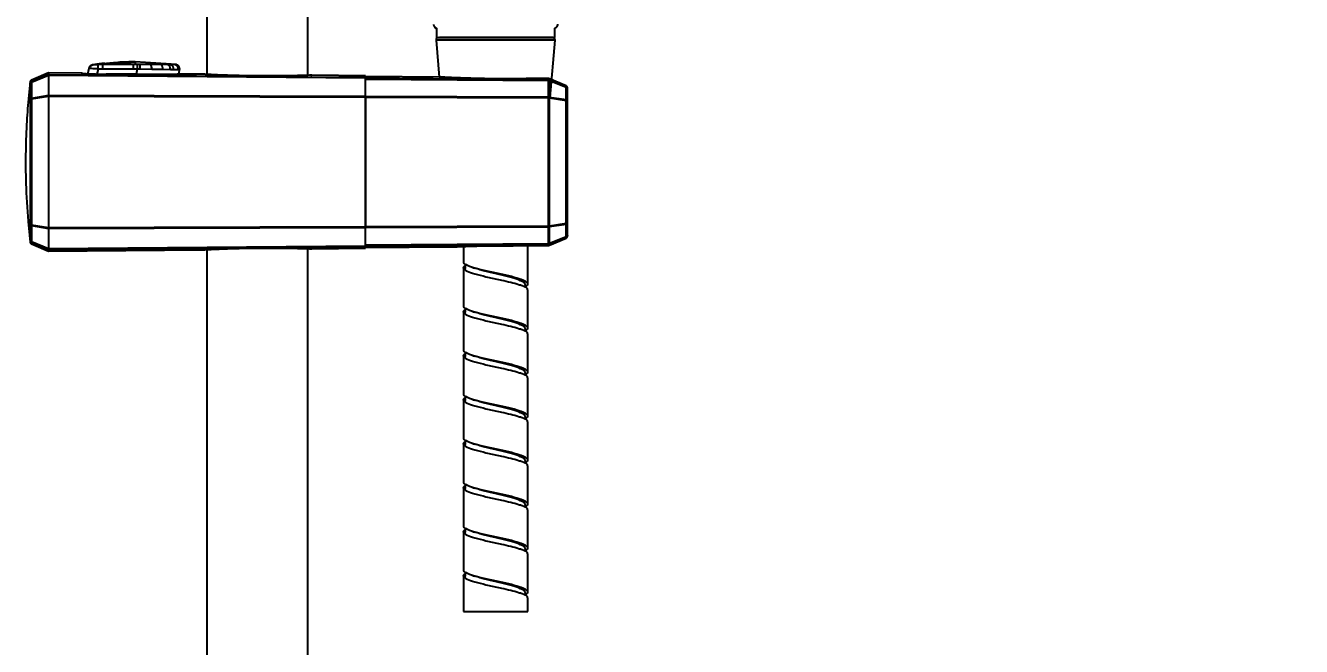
# Model space of a CAD drawing. Header units: millimetres. Extents: x 13235 to 13829, y -4257 to -3417.
# Drawn here: x 13431.9 to 13501.3, y -3835.4 to -3801.6 of the extents above; entities that cross this region are included whole.
import ezdxf

# ---------------------------------------------------------------- set-up
doc = ezdxf.new("R2010")
doc.units = ezdxf.units.MM
doc.header["$LTSCALE"] = 0.1
doc.layers.get('0').update_dxf_attribs({"lineweight": 15})
doc.layers.add('DIM', color=3, linetype='Continuous', lineweight=9)
doc.styles.add('ARIAL', font='arial.ttf')
doc.dimstyles.new('사본 ISO-25', dxfattribs={"dimtxt": 4, "dimasz": 3.5, "dimexe": 0.5, "dimexo": 0.625, "dimgap": 1.5, "dimtad": 1, "dimtih": 1, "dimtoh": 1, "dimdec": 1, "dimlfac": 4, "dimdsep": 46, "dimtxsty": 'ARIAL', "dimcen": 0, "dimclrd": 3, "dimclre": 3, "dimclrt": 3, "dimadec": 1, "dimazin": 0, "dimtfac": 1, "dimtdec": 1, "dimtmove": 0, "dimatfit": 3, "dimfxl": 1.25, "dimtfill": 1, "dimarcsym": 0})

# ---------------------------------------------------------------- blocks, each defined once
blk = doc.blocks.new('*D105')
at = {"layer": 'Defpoints', "color": 0, "transparency": 16777216}
for p in [(13444.485, -3661.544), (13548.025, -4163.6), (13562.32, -4163.6)]:
    blk.add_point(p, dxfattribs=at)
at = {"layer": 'DIM', "color": 3, "lineweight": -2, "transparency": 16777216}
for p, q in [((13445.11, -3661.544), (13562.82, -3661.544)), ((13562.32, -3665.044), (13562.32, -3909.631)), ((13562.32, -4160.1), (13562.32, -3917.875)), ((13548.65, -4163.6), (13562.82, -4163.6))]:
    blk.add_line(p, q, dxfattribs=at)
at = {"layer": 'DIM', "color": 3, "transparency": 16777216}
for points in [[(13561.736, -3665.044), (13562.903, -3665.044), (13562.32, -3661.544)], [(13561.736, -4160.1), (13562.903, -4160.1), (13562.32, -4163.6)]]:
    blk.add_solid(points, dxfattribs=at)
at = {"layer": 'DIM', "color": 3, "transparency": 16777216, "insert": (13562.32, -3913.753), "char_height": 4, "attachment_point": 5, "style": 'ARIAL', "bg_fill": 3, "box_fill_scale": 1.1, "bg_fill_color": 256, "bg_fill_true_color": 13158600, "bg_fill_transparency": 0}
blk.add_mtext('(2280)', dxfattribs=at)

msp = doc.modelspace()

# ---------------------------------------------------------------- linework, layer by layer
at = {"linetype": 'Continuous', "lineweight": 25}
for p, q in [((13441.735, -3750.782), (13441.735, -3804.246)), ((13447.235, -3804.294), (13447.235, -3750.782)), ((13454.209, -3801.714), (13454.229, -3801.721)), ((13454.223, -3801.719), (13454.223, -3802.238)), ((13460.673, -3802.238), (13460.673, -3801.725)), ((13454.209, -3802.373), (13454.377, -3804.385)), ((13460.687, -3802.373), (13454.209, -3802.373)), ((13454.223, -3802.238), (13460.673, -3802.238)), ((13460.426, -3805.499), (13460.687, -3802.373)), ((13435.248, -3804.238), (13435.32, -3803.91)), ((13435.32, -3803.91), (13435.348, -3803.84)), ((13435.32, -3803.91), (13435.321, -3803.908)), ((13435.349, -3803.837), (13435.348, -3803.84)), ((13435.461, -3803.735), (13435.532, -3803.714)), ((13435.532, -3803.714), (13435.478, -3803.729)), ((13437.753, -3803.568), (13435.532, -3803.714)), ((13435.537, -3803.716), (13435.532, -3803.714)), ((13435.76, -3804.234), (13435.821, -3803.958)), ((13436.054, -3803.706), (13435.809, -3803.712)), ((13436.054, -3803.952), (13435.821, -3803.958)), ((13436.054, -3803.706), (13437.829, -3803.563)), ((13437.729, -3803.952), (13436.054, -3803.952)), ((13437.828, -3803.706), (13437.729, -3803.706)), ((13437.935, -3803.951), (13437.729, -3803.952)), ((13437.829, -3803.581), (13437.828, -3803.706)), ((13437.935, -3803.706), (13437.828, -3803.706)), ((13440.08, -3803.708), (13437.829, -3803.563)), ((13437.829, -3803.563), (13437.829, -3803.581)), ((13437.935, -3803.951), (13437.874, -3804.238)), ((13438.09, -3803.706), (13437.935, -3803.706)), ((13438.106, -3803.955), (13437.935, -3803.951)), ((13438.66, -3803.705), (13438.09, -3803.706)), ((13438.734, -3803.968), (13438.106, -3803.955)), ((13439.206, -3803.704), (13438.66, -3803.705)), ((13439.334, -3803.981), (13438.734, -3803.968)), ((13439.575, -3803.703), (13439.206, -3803.704)), ((13439.742, -3803.989), (13439.334, -3803.981)), ((13439.73, -3803.702), (13439.575, -3803.703)), ((13439.959, -3803.702), (13439.73, -3803.702)), ((13439.912, -3803.993), (13439.742, -3803.989)), ((13440.166, -3803.998), (13439.912, -3803.993)), ((13440.009, -3803.702), (13439.959, -3803.702)), ((13440.22, -3803.999), (13440.166, -3803.998)), ((13440.197, -3804.24), (13440.245, -3804.006)), ((13432.103, -3804.654), (13432.011, -3805.578)), ((13432.102, -3804.659), (13432.11, -3804.749)), ((13432.109, -3804.819), (13432.106, -3805.578)), ((13432.11, -3804.749), (13432.109, -3804.819)), ((13433.11, -3804.162), (13432.176, -3804.559)), ((13432.186, -3804.687), (13432.182, -3805.518)), ((13432.186, -3804.636), (13433.11, -3804.254)), ((13433.11, -3804.306), (13432.186, -3804.687)), ((13434.911, -3804.178), (13433.11, -3804.162)), ((13433.11, -3804.162), (13433.11, -3804.253)), ((13433.11, -3804.253), (13433.11, -3804.254)), ((13433.11, -3804.253), (13449.243, -3804.39)), ((13433.11, -3804.31), (13433.11, -3805.397)), ((13450.36, -3804.456), (13433.11, -3804.31)), ((13434.911, -3804.202), (13434.911, -3804.178)), ((13437.987, -3804.253), (13435.661, -3804.233)), ((13437.986, -3804.253), (13435.661, -3804.233)), ((13435.661, -3804.233), (13435.661, -3804.233)), ((13437.866, -3804.238), (13436.253, -3804.238)), ((13441.536, -3804.236), (13440.536, -3804.227)), ((13447.382, -3804.289), (13447.436, -3804.287)), ((13450.36, -3804.313), (13447.436, -3804.287)), ((13449.243, -3804.39), (13450.36, -3804.4)), ((13450.36, -3804.4), (13450.36, -3804.313)), ((13454.377, -3804.385), (13450.36, -3804.35)), ((13450.36, -3804.456), (13450.36, -3804.4)), ((13450.36, -3804.437), (13459.585, -3804.516)), ((13450.36, -3805.454), (13450.36, -3804.456)), ((13450.36, -3804.495), (13460.336, -3804.579)), ((13459.585, -3804.516), (13460.336, -3804.522)), ((13460.336, -3804.471), (13459.643, -3804.465)), ((13460.336, -3804.522), (13460.336, -3804.471)), ((13460.383, -3804.481), (13460.336, -3804.471)), ((13460.336, -3804.522), (13460.383, -3804.532)), ((13460.336, -3805.487), (13460.336, -3804.579)), ((13460.383, -3804.585), (13460.336, -3804.579)), ((13460.383, -3804.532), (13460.383, -3804.481)), ((13461.284, -3804.863), (13460.383, -3804.481)), ((13460.383, -3804.532), (13461.284, -3804.904)), ((13460.383, -3805.492), (13460.383, -3804.585)), ((13461.284, -3804.957), (13460.383, -3804.585)), ((13461.284, -3804.863), (13460.507, -3804.533)), ((13433.11, -3805.397), (13432.182, -3805.547)), ((13433.11, -3805.442), (13432.182, -3805.59)), ((13432.182, -3805.518), (13432.182, -3805.547)), ((13433.11, -3805.397), (13433.11, -3805.442)), ((13450.36, -3805.454), (13433.11, -3805.397)), ((13450.36, -3805.5), (13433.11, -3805.442)), ((13450.36, -3805.455), (13450.36, -3805.454)), ((13460.336, -3805.487), (13450.36, -3805.455)), ((13450.36, -3805.5), (13450.36, -3805.455)), ((13460.336, -3805.533), (13450.36, -3805.5)), ((13450.36, -3805.5), (13450.36, -3812.526)), ((13450.36, -3812.526), (13450.36, -3805.5)), ((13460.336, -3805.533), (13460.336, -3805.487)), ((13460.383, -3805.492), (13460.336, -3805.487)), ((13460.383, -3805.534), (13460.336, -3805.533)), ((13460.383, -3805.534), (13460.383, -3805.492)), ((13461.284, -3805.634), (13460.383, -3805.492)), ((13461.284, -3805.677), (13460.383, -3805.534)), ((13461.284, -3804.904), (13461.284, -3804.863)), ((13461.284, -3805.634), (13461.284, -3804.957)), ((13461.36, -3805.696), (13461.36, -3805.019)), ((13432.106, -3805.578), (13432.011, -3805.578)), ((13432.106, -3805.609), (13432.106, -3805.578)), ((13432.182, -3805.547), (13432.182, -3805.59)), ((13461.284, -3805.677), (13461.284, -3805.634)), ((13432.01, -3812.442), (13432.103, -3813.372)), ((13432.106, -3812.447), (13432.106, -3812.417)), ((13432.106, -3812.447), (13432.11, -3813.228)), ((13432.182, -3812.436), (13433.11, -3812.585)), ((13432.182, -3812.436), (13432.182, -3812.478)), ((13432.182, -3812.478), (13433.11, -3812.628)), ((13432.182, -3812.478), (13432.182, -3812.507)), ((13460.383, -3812.491), (13461.284, -3812.349)), ((13460.383, -3812.533), (13461.284, -3812.391)), ((13461.284, -3812.391), (13461.284, -3812.349)), ((13461.284, -3813.068), (13461.284, -3812.391)), ((13461.36, -3813.006), (13461.36, -3812.329)), ((13432.182, -3812.507), (13432.186, -3813.338)), ((13433.11, -3812.585), (13450.36, -3812.526)), ((13433.11, -3812.628), (13450.36, -3812.572)), ((13433.11, -3812.585), (13433.11, -3812.628)), ((13433.11, -3812.628), (13433.11, -3813.716)), ((13450.36, -3812.526), (13460.336, -3812.493)), ((13450.36, -3812.526), (13450.36, -3812.571)), ((13450.36, -3812.571), (13460.336, -3812.539)), ((13450.36, -3812.572), (13450.36, -3812.571)), ((13450.36, -3813.569), (13450.36, -3812.572)), ((13460.336, -3812.493), (13460.383, -3812.491)), ((13460.336, -3812.539), (13460.336, -3812.493)), ((13460.336, -3812.539), (13460.383, -3812.533)), ((13460.336, -3813.446), (13460.336, -3812.539)), ((13460.383, -3812.533), (13460.383, -3812.491)), ((13460.383, -3813.441), (13460.383, -3812.533)), ((13460.383, -3813.441), (13461.284, -3813.068)), ((13461.284, -3813.121), (13460.383, -3813.494)), ((13460.383, -3813.545), (13461.284, -3813.162)), ((13461.284, -3813.121), (13461.284, -3813.162)), ((13432.11, -3813.277), (13432.102, -3813.366)), ((13432.11, -3813.228), (13432.11, -3813.277)), ((13432.176, -3813.467), (13433.11, -3813.863)), ((13432.186, -3813.338), (13433.11, -3813.72)), ((13432.186, -3813.39), (13433.11, -3813.772)), ((13433.11, -3813.716), (13450.36, -3813.569)), ((13433.11, -3813.772), (13449.958, -3813.629)), ((13433.11, -3813.772), (13433.11, -3813.772)), ((13433.11, -3813.863), (13441.536, -3813.79)), ((13441.735, -3813.663), (13441.735, -3880.488)), ((13447.235, -3880.488), (13447.235, -3813.727)), ((13447.403, -3813.737), (13447.372, -3813.736)), ((13447.437, -3813.738), (13450.36, -3813.713)), ((13449.958, -3813.629), (13450.36, -3813.626)), ((13450.36, -3813.531), (13460.336, -3813.446)), ((13450.36, -3813.588), (13459.574, -3813.51)), ((13450.36, -3813.626), (13450.36, -3813.569)), ((13450.36, -3813.713), (13450.36, -3813.626)), ((13450.36, -3813.675), (13455.118, -3813.634)), ((13455.698, -3813.611), (13455.698, -3814.458)), ((13458.412, -3813.572), (13460.336, -3813.555)), ((13459.198, -3815.656), (13459.198, -3813.576)), ((13459.574, -3813.51), (13460.336, -3813.504)), ((13460.336, -3813.446), (13460.383, -3813.441)), ((13460.336, -3813.504), (13460.383, -3813.494)), ((13460.336, -3813.555), (13460.336, -3813.504)), ((13460.336, -3813.555), (13460.383, -3813.545)), ((13460.383, -3813.545), (13460.383, -3813.494)), ((13455.698, -3814.774), (13455.698, -3816.854)), ((13459.198, -3818.052), (13459.198, -3815.972)), ((13455.698, -3817.17), (13455.698, -3819.25)), ((13459.198, -3820.448), (13459.198, -3818.367)), ((13455.698, -3819.565), (13455.698, -3821.646)), ((13459.198, -3822.844), (13459.198, -3820.763)), ((13455.698, -3821.961), (13455.698, -3824.042)), ((13459.198, -3825.24), (13459.198, -3823.159)), ((13455.698, -3824.357), (13455.698, -3826.437)), ((13459.198, -3827.635), (13459.198, -3825.555)), ((13455.698, -3826.753), (13455.698, -3828.833)), ((13459.198, -3830.031), (13459.198, -3827.951)), ((13455.698, -3829.149), (13455.698, -3831.229)), ((13459.198, -3832.427), (13459.198, -3830.347)), ((13455.698, -3831.545), (13455.698, -3833.488)), ((13459.198, -3833.488), (13459.198, -3832.742)), ((13455.698, -3833.488), (13459.198, -3833.488))]:
    msp.add_line(p, q, dxfattribs=at)
at = {"linetype": 'Continuous', "lineweight": 25, "flags": 128}
msp.add_lwpolyline([(13437.729, -3803.706), (13436.892, -3803.706), (13436.054, -3803.706)], dxfattribs=at)
at = {"linetype": 'Continuous', "lineweight": 25}
for centre, start, end in [((13454.334, -3802.363), 90, 184.76364), ((13460.562, -3802.363), 355.23636, 90), ((13434.91, -3804.303), 46.63652, 89.5), ((13461.236, -3805.019), 0.016, 67.04269)]:
    msp.add_arc(centre, 0.125, start, end, dxfattribs=at)
for centre, major_axis, start_param, end_param in [((13432.822, -3804.376), (0.287, 0.075), 6.194083, 6.234241), ((13432.822, -3813.65), (0.287, -0.075), 0.048937, 0.089071)]:
    msp.add_ellipse(centre, major_axis=major_axis, ratio=0.34207, start_param=start_param, end_param=end_param, dxfattribs=at)
for points, knots in [([(13454.068, -3801.518), (13454.07, -3801.531), (13454.075, -3801.559), (13454.086, -3801.585), (13454.092, -3801.598)], [0, 0, 0, 0, 0.488488, 1, 1, 1, 1]), ([(13454.092, -3801.598), (13454.098, -3801.61), (13454.112, -3801.635), (13454.131, -3801.655), (13454.14, -3801.666)], [0, 0, 0, 0, 0.495807, 1, 1, 1, 1]), ([(13454.117, -3801.638), (13454.124, -3801.653), (13454.141, -3801.686), (13454.182, -3801.718), (13454.211, -3801.732), (13454.223, -3801.737)], [0, 0, 0, 0, 0.345634, 0.739172, 1, 1, 1, 1]), ([(13454.14, -3801.666), (13454.151, -3801.675), (13454.172, -3801.694), (13454.197, -3801.708), (13454.209, -3801.714)], [0, 0, 0, 0, 0.502949, 1, 1, 1, 1]), ([(13460.765, -3801.672), (13460.739, -3801.694), (13460.71, -3801.718), (13460.674, -3801.723), (13460.67, -3801.724)], [0, 0, 0, 0, 0.892697, 1, 1, 1, 1]), ([(13460.765, -3801.672), (13460.787, -3801.647), (13460.829, -3801.599), (13460.84, -3801.536), (13460.845, -3801.506)], [0, 0, 0, 0, 0.517913, 1, 1, 1, 1]), ([(13460.557, -3802.238), (13460.55, -3802.238), (13460.535, -3802.238), (13460.361, -3802.238), (13460.067, -3802.238), (13459.66, -3802.238), (13459.172, -3802.238), (13458.637, -3802.238), (13458.078, -3802.238), (13457.498, -3802.238), (13456.896, -3802.238), (13456.291, -3802.238), (13455.722, -3802.238), (13455.225, -3802.238), (13454.831, -3802.238), (13454.545, -3802.238), (13454.446, -3802.238), (13454.398, -3802.238)], [0, 0, 0, 0, 0.059466, 0.128205, 0.198403, 0.268601, 0.337341, 0.403336, 0.465602, 0.527868, 0.593864, 0.662603, 0.732801, 0.802999, 0.871738, 0.937734, 1, 1, 1, 1]), ([(13435.32, -3803.91), (13435.328, -3803.885), (13435.343, -3803.835), (13435.379, -3803.797), (13435.397, -3803.777)], [0, 0, 0, 0, 0.487168, 1, 1, 1, 1]), ([(13435.396, -3803.778), (13435.378, -3803.797), (13435.341, -3803.837), (13435.327, -3803.885), (13435.32, -3803.909)], [0, 0, 0, 0, 0.501203, 1, 1, 1, 1]), ([(13435.821, -3803.958), (13435.784, -3803.955), (13435.714, -3803.949), (13435.591, -3803.938), (13435.483, -3803.928), (13435.402, -3803.92), (13435.338, -3803.913), (13435.327, -3803.911), (13435.32, -3803.91)], [0, 0, 0, 0, 0.13944, 0.268761, 0.4962, 0.627562, 0.755457, 1, 1, 1, 1]), ([(13435.399, -3803.775), (13435.398, -3803.776), (13435.375, -3803.791), (13435.344, -3803.836), (13435.329, -3803.884), (13435.321, -3803.908)], [0, 0, 0, 0, 0.026036, 0.524539, 1, 1, 1, 1]), ([(13435.462, -3803.734), (13435.439, -3803.747), (13435.392, -3803.772), (13435.362, -3803.817), (13435.347, -3803.839)], [0, 0, 0, 0, 0.502405, 1, 1, 1, 1]), ([(13435.348, -3803.84), (13435.348, -3803.84), (13435.357, -3803.815), (13435.396, -3803.776), (13435.461, -3803.731), (13435.512, -3803.721), (13435.537, -3803.716)], [0, 0, 0, 0, 0.00056, 0.33912, 0.67768, 1, 1, 1, 1]), ([(13435.536, -3803.714), (13435.511, -3803.719), (13435.459, -3803.729), (13435.418, -3803.761), (13435.397, -3803.777)], [0, 0, 0, 0, 0.487692, 1, 1, 1, 1]), ([(13435.421, -3803.761), (13435.433, -3803.751), (13435.466, -3803.727), (13435.507, -3803.719), (13435.532, -3803.714)], [0, 0, 0, 0, 0.376477, 1, 1, 1, 1]), ([(13435.518, -3803.716), (13435.775, -3803.685), (13436.305, -3803.621), (13436.788, -3803.594), (13437.037, -3803.581)], [0, 0, 0, 0, 0.483627, 1, 1, 1, 1]), ([(13436.178, -3803.643), (13436.113, -3803.648), (13435.867, -3803.67), (13435.666, -3803.696), (13435.518, -3803.716)], [0, 0, 0, 0, 0.2662425, 1, 1, 1, 1]), ([(13435.809, -3803.712), (13435.774, -3803.713), (13435.705, -3803.716), (13435.616, -3803.718), (13435.552, -3803.718), (13435.542, -3803.716), (13435.537, -3803.716)], [0, 0, 0, 0, 0.248045, 0.498864, 0.750085, 1, 1, 1, 1]), ([(13435.821, -3803.958), (13435.819, -3803.929), (13435.816, -3803.868), (13435.813, -3803.788), (13435.81, -3803.73), (13435.809, -3803.718), (13435.809, -3803.712)], [0, 0, 0, 0, 0.241437, 0.5, 0.758563, 1, 1, 1, 1]), ([(13436.054, -3803.706), (13436.054, -3803.713), (13436.054, -3803.727), (13436.054, -3803.786), (13436.054, -3803.864), (13436.054, -3803.923), (13436.054, -3803.952)], [0, 0, 0, 0, 0.24193, 0.5, 0.75807, 1, 1, 1, 1]), ([(13437.829, -3803.563), (13437.596, -3803.564), (13437.277, -3803.567), (13436.974, -3803.585), (13436.891, -3803.591)], [0, 0, 0, 0, 0.72702, 1, 1, 1, 1]), ([(13437.729, -3803.952), (13437.729, -3803.923), (13437.729, -3803.864), (13437.729, -3803.785), (13437.729, -3803.727), (13437.729, -3803.713), (13437.729, -3803.706)], [0, 0, 0, 0, 0.2419346, 0.5000233, 0.7580994, 1, 1, 1, 1]), ([(13437.935, -3803.706), (13437.935, -3803.713), (13437.935, -3803.727), (13437.935, -3803.785), (13437.935, -3803.863), (13437.935, -3803.922), (13437.935, -3803.951)], [0, 0, 0, 0, 0.241921, 0.500001, 0.758082, 1, 1, 1, 1]), ([(13438.106, -3803.955), (13438.106, -3803.926), (13438.105, -3803.866), (13438.102, -3803.787), (13438.097, -3803.727), (13438.092, -3803.713), (13438.09, -3803.706)], [0, 0, 0, 0, 0.241736, 0.5, 0.758264, 1, 1, 1, 1]), ([(13438.734, -3803.968), (13438.733, -3803.938), (13438.732, -3803.875), (13438.716, -3803.79), (13438.69, -3803.727), (13438.67, -3803.712), (13438.66, -3803.705)], [0, 0, 0, 0, 0.241013, 0.5, 0.758987, 1, 1, 1, 1]), ([(13439.334, -3803.981), (13439.335, -3803.949), (13439.335, -3803.901), (13439.321, -3803.84), (13439.305, -3803.797), (13439.284, -3803.76), (13439.252, -3803.722), (13439.224, -3803.711), (13439.206, -3803.704)], [0, 0, 0, 0, 0.239658, 0.36849, 0.499999, 0.631509, 0.76034, 1, 1, 1, 1]), ([(13439.742, -3803.989), (13439.743, -3803.957), (13439.745, -3803.908), (13439.727, -3803.845), (13439.706, -3803.8), (13439.678, -3803.761), (13439.636, -3803.722), (13439.599, -3803.71), (13439.575, -3803.703)], [0, 0, 0, 0, 0.239103, 0.368136, 0.500005, 0.631874, 0.760904, 1, 1, 1, 1]), ([(13439.912, -3803.993), (13439.914, -3803.96), (13439.917, -3803.911), (13439.898, -3803.847), (13439.875, -3803.801), (13439.844, -3803.762), (13439.798, -3803.722), (13439.757, -3803.71), (13439.73, -3803.702)], [0, 0, 0, 0, 0.2388705, 0.3679837, 0.5000002, 0.6320167, 0.7611298, 1, 1, 1, 1]), ([(13440.166, -3803.998), (13440.168, -3803.965), (13440.172, -3803.915), (13440.152, -3803.849), (13440.126, -3803.802), (13440.091, -3803.763), (13440.038, -3803.722), (13439.99, -3803.71), (13439.959, -3803.702)], [0, 0, 0, 0, 0.23852, 0.367769, 0.500024, 0.632275, 0.761514, 1, 1, 1, 1]), ([(13440.22, -3803.999), (13440.223, -3803.966), (13440.227, -3803.916), (13440.206, -3803.85), (13440.18, -3803.803), (13440.144, -3803.763), (13440.089, -3803.722), (13440.04, -3803.71), (13440.009, -3803.702)], [0, 0, 0, 0, 0.23843, 0.367698, 0.499996, 0.632295, 0.761565, 1, 1, 1, 1]), ([(13440.246, -3804), (13440.249, -3803.967), (13440.253, -3803.916), (13440.232, -3803.85), (13440.205, -3803.802), (13440.168, -3803.762), (13440.112, -3803.721), (13440.062, -3803.709), (13440.03, -3803.702)], [0, 0, 0, 0, 0.2386263, 0.3680619, 0.5005056, 0.632874, 0.7620944, 1, 1, 1, 1]), ([(13432.178, -3804.558), (13432.168, -3804.563), (13432.148, -3804.573), (13432.125, -3804.598), (13432.108, -3804.628), (13432.104, -3804.649), (13432.102, -3804.66)], [0, 0, 0, 0, 0.245472, 0.499873, 0.754351, 1, 1, 1, 1]), ([(13432.11, -3804.749), (13432.111, -3804.735), (13432.114, -3804.711), (13432.131, -3804.678), (13432.154, -3804.652), (13432.176, -3804.641), (13432.186, -3804.636)], [0, 0, 0, 0, 0.292537, 0.499927, 0.764071, 1, 1, 1, 1]), ([(13432.186, -3804.687), (13432.175, -3804.691), (13432.154, -3804.697), (13432.13, -3804.712), (13432.113, -3804.729), (13432.111, -3804.743), (13432.11, -3804.749)], [0, 0, 0, 0, 0.25, 0.5, 0.75, 1, 1, 1, 1]), ([(13432.178, -3804.562), (13432.178, -3804.561), (13432.178, -3804.559), (13432.18, -3804.584), (13432.184, -3804.619), (13432.186, -3804.636)], [0, 0, 0, 0, 0.225084, 0.637624, 1, 1, 1, 1]), ([(13432.186, -3804.636), (13432.184, -3804.637), (13432.182, -3804.641), (13432.181, -3804.653), (13432.182, -3804.668), (13432.185, -3804.681), (13432.186, -3804.687)], [0, 0, 0, 0, 0.2754751, 0.49995, 0.770254, 1, 1, 1, 1]), ([(13433.11, -3804.254), (13433.109, -3804.256), (13433.108, -3804.262), (13433.108, -3804.282), (13433.11, -3804.299), (13433.11, -3804.306)], [0, 0, 0, 0, 0.384998, 0.769815, 1, 1, 1, 1]), ([(13435.661, -3804.233), (13435.563, -3804.231), (13435.366, -3804.229), (13435.119, -3804.22), (13434.945, -3804.211), (13434.923, -3804.205), (13434.911, -3804.202)], [0, 0, 0, 0, 0.249783, 0.499675, 0.749756, 1, 1, 1, 1]), ([(13437.866, -3804.238), (13438.053, -3804.238), (13438.426, -3804.238), (13438.955, -3804.238), (13439.347, -3804.238), (13439.581, -3804.238), (13439.687, -3804.238), (13439.737, -3804.238), (13439.762, -3804.238), (13439.773, -3804.238), (13439.78, -3804.238), (13439.782, -3804.238), (13439.783, -3804.238), (13439.783, -3804.238)], [0, 0, 0, 0, 0.249834, 0.499652, 0.749472, 0.87459, 0.93718, 0.968478, 0.984508, 0.991953, 0.995951, 0.998008, 1, 1, 1, 1]), ([(13440.536, -3804.227), (13440.536, -3804.227), (13440.553, -3804.227), (13440.496, -3804.228), (13440.36, -3804.232), (13440.119, -3804.238), (13439.801, -3804.245), (13439.412, -3804.251), (13438.969, -3804.255), (13438.487, -3804.256), (13438.153, -3804.254), (13437.986, -3804.253)], [0, 0, 0, 0, 0.000056, 0.125186, 0.250286, 0.375352, 0.500359, 0.625327, 0.750243, 0.875128, 1, 1, 1, 1]), ([(13447.436, -3804.287), (13447.425, -3804.288), (13447.403, -3804.288), (13447.228, -3804.294), (13446.955, -3804.303), (13446.586, -3804.312), (13446.136, -3804.321), (13445.623, -3804.327), (13445.065, -3804.329), (13444.486, -3804.327), (13443.907, -3804.319), (13443.35, -3804.307), (13442.837, -3804.292), (13442.387, -3804.276), (13442.018, -3804.26), (13441.745, -3804.247), (13441.57, -3804.238), (13441.548, -3804.236), (13441.536, -3804.236)], [0, 0, 0, 0, 0.062556, 0.125109, 0.187647, 0.250163, 0.31266, 0.375135, 0.437577, 0.500014, 0.562455, 0.624911, 0.68738, 0.749861, 0.812371, 0.874901, 0.937447, 1, 1, 1, 1]), ([(13459.643, -3804.465), (13459.414, -3804.47), (13458.958, -3804.479), (13458.09, -3804.486), (13457.179, -3804.481), (13456.289, -3804.463), (13455.5, -3804.437), (13454.886, -3804.411), (13454.476, -3804.39), (13454.424, -3804.387), (13454.398, -3804.386)], [0, 0, 0, 0, 0.124977, 0.249849, 0.374673, 0.499521, 0.624458, 0.749534, 0.874734, 1, 1, 1, 1]), ([(13460.383, -3804.585), (13460.385, -3804.578), (13460.388, -3804.564), (13460.389, -3804.548), (13460.388, -3804.537), (13460.385, -3804.533), (13460.383, -3804.532)], [0, 0, 0, 0, 0.249875, 0.50022, 0.749996, 1, 1, 1, 1]), ([(13432.182, -3805.518), (13432.173, -3805.521), (13432.157, -3805.526), (13432.133, -3805.538), (13432.116, -3805.553), (13432.108, -3805.568), (13432.106, -3805.576), (13432.106, -3805.578)], [0, 0, 0, 0, 0.211374, 0.398449, 0.697939, 0.898362, 1, 1, 1, 1]), ([(13433.11, -3805.442), (13433.11, -3806.024), (13433.11, -3807.188), (13433.11, -3808.974), (13433.11, -3810.781), (13433.11, -3811.983), (13433.11, -3812.585)], [0, 0, 0, 0, 0.2459426, 0.4918852, 0.7459426, 1, 1, 1, 1]), ([(13450.36, -3805.5), (13450.36, -3805.486), (13450.36, -3805.47), (13450.36, -3805.456), (13450.36, -3805.454)], [0, 0, 0, 0, 0.841366, 1, 1, 1, 1]), ([(13461.36, -3804.978), (13461.359, -3804.966), (13461.358, -3804.942), (13461.341, -3804.909), (13461.317, -3804.88), (13461.295, -3804.869), (13461.284, -3804.863)], [0, 0, 0, 0, 0.248773, 0.497966, 0.747792, 1, 1, 1, 1]), ([(13461.284, -3804.957), (13461.286, -3804.95), (13461.289, -3804.936), (13461.29, -3804.92), (13461.289, -3804.909), (13461.286, -3804.906), (13461.284, -3804.904)], [0, 0, 0, 0, 0.2769402, 0.4999949, 0.771233, 1, 1, 1, 1]), ([(13432.011, -3805.578), (13431.975, -3806.045), (13431.897, -3807.051), (13431.851, -3808.673), (13431.868, -3810.512), (13431.964, -3811.806), (13432.014, -3812.488)], [0, 0, 0, 0, 0.203132, 0.43751, 0.703134, 1, 1, 1, 1]), ([(13432.106, -3805.609), (13432.105, -3806.173), (13432.102, -3807.3), (13432.102, -3808.442), (13432.102, -3809.013)], [0, 0, 0, 0, 0.499957, 1, 1, 1, 1]), ([(13432.182, -3805.547), (13432.173, -3805.55), (13432.152, -3805.556), (13432.13, -3805.57), (13432.112, -3805.588), (13432.108, -3805.601), (13432.106, -3805.609)], [0, 0, 0, 0, 0.216815, 0.500044, 0.703069, 1, 1, 1, 1]), ([(13432.182, -3805.59), (13432.181, -3806.129), (13432.178, -3807.263), (13432.177, -3808.411), (13432.177, -3809.013)], [0, 0, 0, 0, 0.475101, 1, 1, 1, 1]), ([(13461.284, -3812.349), (13461.284, -3811.611), (13461.284, -3810.135), (13461.284, -3807.891), (13461.284, -3806.415), (13461.284, -3805.677)], [0, 0, 0, 0, 0.333333, 0.666667, 1, 1, 1, 1]), ([(13461.36, -3805.696), (13461.359, -3805.694), (13461.357, -3805.69), (13461.34, -3805.684), (13461.316, -3805.68), (13461.295, -3805.678), (13461.284, -3805.677)], [0, 0, 0, 0, 0.263553, 0.49999, 0.755392, 1, 1, 1, 1]), ([(13461.36, -3812.329), (13461.36, -3811.596), (13461.36, -3810.128), (13461.36, -3807.898), (13461.36, -3806.43), (13461.36, -3805.696)], [0, 0, 0, 0, 0.333235, 0.666755, 1, 1, 1, 1]), ([(13432.177, -3809.013), (13432.168, -3809.013), (13432.148, -3809.013), (13432.125, -3809.013), (13432.108, -3809.013), (13432.104, -3809.013), (13432.102, -3809.013)], [0, 0, 0, 0, 0.245615, 0.500002, 0.754388, 1, 1, 1, 1]), ([(13432.102, -3809.013), (13432.102, -3809.584), (13432.102, -3810.725), (13432.105, -3811.853), (13432.106, -3812.417)], [0, 0, 0, 0, 0.5000427, 1, 1, 1, 1]), ([(13432.177, -3809.013), (13432.177, -3809.615), (13432.178, -3810.763), (13432.181, -3811.897), (13432.182, -3812.436)], [0, 0, 0, 0, 0.524892, 1, 1, 1, 1]), ([(13432.011, -3812.447), (13432.011, -3812.447), (13431.979, -3812.447), (13432.042, -3812.447), (13432.106, -3812.447)], [0, 0, 0, 0, 0.000041, 1, 1, 1, 1]), ([(13432.106, -3812.417), (13432.108, -3812.419), (13432.112, -3812.423), (13432.13, -3812.429), (13432.153, -3812.433), (13432.173, -3812.435), (13432.182, -3812.436)], [0, 0, 0, 0, 0.296919, 0.499953, 0.783097, 1, 1, 1, 1]), ([(13432.106, -3812.417), (13432.108, -3812.423), (13432.111, -3812.436), (13432.127, -3812.454), (13432.151, -3812.469), (13432.172, -3812.475), (13432.182, -3812.478)], [0, 0, 0, 0, 0.250001, 0.500003, 0.750004, 1, 1, 1, 1]), ([(13450.36, -3812.572), (13450.36, -3812.559), (13450.36, -3812.544), (13450.36, -3812.528), (13450.36, -3812.526)], [0, 0, 0, 0, 0.841366, 1, 1, 1, 1]), ([(13461.36, -3813.006), (13461.359, -3813.019), (13461.357, -3813.043), (13461.342, -3813.074), (13461.322, -3813.097), (13461.304, -3813.111), (13461.293, -3813.117), (13461.287, -3813.12), (13461.285, -3813.121), (13461.284, -3813.121), (13461.284, -3813.121)], [0, 0, 0, 0, 0.249748, 0.499496, 0.709459, 0.862966, 0.959847, 0.98702, 0.995285, 1, 1, 1, 1]), ([(13461.284, -3813.162), (13461.295, -3813.157), (13461.317, -3813.145), (13461.341, -3813.117), (13461.358, -3813.084), (13461.359, -3813.059), (13461.36, -3813.047)], [0, 0, 0, 0, 0.248619, 0.497711, 0.747636, 1, 1, 1, 1]), ([(13461.284, -3813.121), (13461.286, -3813.119), (13461.289, -3813.116), (13461.29, -3813.104), (13461.289, -3813.088), (13461.286, -3813.075), (13461.284, -3813.068)], [0, 0, 0, 0, 0.2771266, 0.4998795, 0.7712672, 1, 1, 1, 1]), ([(13432.102, -3813.365), (13432.104, -3813.376), (13432.108, -3813.398), (13432.125, -3813.428), (13432.148, -3813.452), (13432.168, -3813.462), (13432.178, -3813.467)], [0, 0, 0, 0, 0.245649, 0.500127, 0.754528, 1, 1, 1, 1]), ([(13432.11, -3813.277), (13432.111, -3813.284), (13432.114, -3813.297), (13432.131, -3813.315), (13432.154, -3813.329), (13432.176, -3813.335), (13432.186, -3813.338)], [0, 0, 0, 0, 0.292476, 0.499933, 0.764068, 1, 1, 1, 1]), ([(13432.186, -3813.39), (13432.184, -3813.407), (13432.18, -3813.442), (13432.178, -3813.466), (13432.178, -3813.464), (13432.178, -3813.464)], [0, 0, 0, 0, 0.362369, 0.774911, 1, 1, 1, 1]), ([(13432.186, -3813.338), (13432.184, -3813.346), (13432.182, -3813.359), (13432.181, -3813.375), (13432.182, -3813.385), (13432.185, -3813.389), (13432.186, -3813.39)], [0, 0, 0, 0, 0.276166, 0.499928, 0.770698, 1, 1, 1, 1]), ([(13433.11, -3813.72), (13433.109, -3813.73), (13433.108, -3813.751), (13433.108, -3813.767), (13433.11, -3813.771), (13433.11, -3813.772)], [0, 0, 0, 0, 0.3850298, 0.7698792, 1, 1, 1, 1]), ([(13433.11, -3813.772), (13433.11, -3813.833), (13433.11, -3813.894), (13433.11, -3813.863), (13433.11, -3813.863)], [0, 0, 0, 0, 0.998652, 1, 1, 1, 1]), ([(13441.536, -3813.79), (13441.548, -3813.789), (13441.57, -3813.788), (13441.744, -3813.779), (13442.021, -3813.766), (13442.294, -3813.754), (13442.494, -3813.747), (13442.542, -3813.745)], [0, 0, 0, 0, 0.231753, 0.463481, 0.695145, 0.926736, 1, 1, 1, 1]), ([(13442.542, -3813.745), (13442.641, -3813.741), (13442.885, -3813.732), (13443.351, -3813.718), (13443.906, -3813.706), (13444.486, -3813.699), (13445.065, -3813.696), (13445.622, -3813.698), (13446.136, -3813.705), (13446.586, -3813.713), (13446.955, -3813.723), (13447.228, -3813.731), (13447.403, -3813.737), (13447.425, -3813.738), (13447.436, -3813.738)], [0, 0, 0, 0, 0.058498, 0.144056, 0.229593, 0.315116, 0.400634, 0.486175, 0.571741, 0.657346, 0.742972, 0.828624, 0.914303, 1, 1, 1, 1]), ([(13455.118, -3813.634), (13455.132, -3813.633), (13455.16, -3813.632), (13455.38, -3813.623), (13455.717, -3813.61), (13456.167, -3813.596), (13456.699, -3813.583), (13457.278, -3813.574), (13457.867, -3813.57), (13458.231, -3813.571), (13458.412, -3813.572)], [0, 0, 0, 0, 0.124831, 0.248821, 0.372918, 0.498494, 0.624746, 0.75059, 0.876317, 1, 1, 1, 1]), ([(13460.383, -3813.494), (13460.385, -3813.492), (13460.388, -3813.489), (13460.389, -3813.477), (13460.388, -3813.462), (13460.385, -3813.448), (13460.383, -3813.441)], [0, 0, 0, 0, 0.249881, 0.500227, 0.750007, 1, 1, 1, 1]), ([(13459.08, -3815.781), (13459.107, -3815.768), (13459.234, -3815.705), (13459.206, -3815.592), (13458.972, -3815.443), (13458.487, -3815.293), (13457.849, -3815.143), (13457.149, -3814.994), (13456.493, -3814.844), (13455.989, -3814.694), (13455.724, -3814.565), (13455.715, -3814.487), (13455.711, -3814.458)], [0, 0, 0, 0, 0.0296499, 0.1428026, 0.2559552, 0.3691079, 0.4822605, 0.5954132, 0.7085658, 0.8217185, 0.9348711, 1, 1, 1, 1]), ([(13455.82, -3814.562), (13455.811, -3814.608), (13455.791, -3814.701), (13455.786, -3814.793), (13455.783, -3814.839)], [0, 0, 0, 0, 0.4978907, 1, 1, 1, 1]), ([(13455.803, -3814.657), (13455.778, -3814.67), (13455.657, -3814.733), (13455.696, -3814.845), (13455.943, -3814.995), (13456.438, -3815.145), (13457.082, -3815.294), (13457.731, -3815.433), (13458.285, -3815.56), (13458.658, -3815.66), (13458.977, -3815.77), (13459.188, -3815.87), (13459.17, -3815.946), (13459.164, -3815.972)], [0, 0, 0, 0, 0.029072, 0.142921, 0.25677, 0.37062, 0.484469, 0.598318, 0.686437, 0.774419, 0.826708, 0.940557, 1, 1, 1, 1]), ([(13456.168, -3814.744), (13456.193, -3814.752), (13456.242, -3814.768), (13456.291, -3814.785), (13456.316, -3814.793)], [0, 0, 0, 0, 0.501992, 1, 1, 1, 1]), ([(13459.029, -3815.67), (13459.033, -3815.655), (13459.052, -3815.59), (13458.833, -3815.475), (13458.405, -3815.325), (13457.811, -3815.175), (13457.174, -3815.026), (13456.64, -3814.898), (13456.415, -3814.82), (13456.334, -3814.792)], [0, 0, 0, 0, 0.051396, 0.221982, 0.392569, 0.563155, 0.733741, 0.904327, 1, 1, 1, 1]), ([(13459.098, -3815.858), (13459.095, -3815.845), (13459.08, -3815.782), (13459.066, -3815.719), (13459.055, -3815.669)], [0, 0, 0, 0, 0.205989, 1, 1, 1, 1]), ([(13455.803, -3817.053), (13455.778, -3817.066), (13455.657, -3817.129), (13455.696, -3817.241), (13455.943, -3817.391), (13456.438, -3817.541), (13457.082, -3817.69), (13457.731, -3817.829), (13458.285, -3817.956), (13458.658, -3818.056), (13458.977, -3818.166), (13459.188, -3818.265), (13459.17, -3818.341), (13459.164, -3818.367)], [0, 0, 0, 0, 0.029072, 0.142921, 0.25677, 0.37062, 0.484469, 0.598318, 0.686437, 0.774419, 0.826708, 0.940557, 1, 1, 1, 1]), ([(13459.08, -3818.177), (13459.107, -3818.164), (13459.234, -3818.101), (13459.206, -3817.988), (13458.972, -3817.839), (13458.487, -3817.689), (13457.849, -3817.539), (13457.149, -3817.389), (13456.493, -3817.24), (13455.989, -3817.09), (13455.724, -3816.961), (13455.715, -3816.883), (13455.711, -3816.854)], [0, 0, 0, 0, 0.02965, 0.142803, 0.255955, 0.369108, 0.482261, 0.595413, 0.708566, 0.821718, 0.934871, 1, 1, 1, 1]), ([(13455.82, -3816.957), (13455.811, -3817.004), (13455.791, -3817.097), (13455.786, -3817.189), (13455.783, -3817.235)], [0, 0, 0, 0, 0.497891, 1, 1, 1, 1]), ([(13456.168, -3817.14), (13456.193, -3817.148), (13456.242, -3817.164), (13456.291, -3817.181), (13456.316, -3817.189)], [0, 0, 0, 0, 0.501992, 1, 1, 1, 1]), ([(13459.029, -3818.066), (13459.033, -3818.05), (13459.052, -3817.986), (13458.833, -3817.871), (13458.405, -3817.721), (13457.811, -3817.571), (13457.174, -3817.421), (13456.64, -3817.294), (13456.415, -3817.216), (13456.334, -3817.188)], [0, 0, 0, 0, 0.0513962, 0.2219824, 0.3925686, 0.5631549, 0.7337411, 0.9043273, 1, 1, 1, 1]), ([(13459.098, -3818.254), (13459.095, -3818.241), (13459.08, -3818.178), (13459.066, -3818.115), (13459.055, -3818.065)], [0, 0, 0, 0, 0.205989, 1, 1, 1, 1]), ([(13459.08, -3820.573), (13459.107, -3820.56), (13459.234, -3820.497), (13459.206, -3820.384), (13458.972, -3820.234), (13458.487, -3820.085), (13457.849, -3819.935), (13457.149, -3819.785), (13456.493, -3819.635), (13455.989, -3819.486), (13455.724, -3819.357), (13455.715, -3819.279), (13455.711, -3819.25)], [0, 0, 0, 0, 0.02965, 0.142803, 0.255955, 0.369108, 0.482261, 0.595413, 0.708566, 0.821718, 0.934871, 1, 1, 1, 1]), ([(13455.82, -3819.353), (13455.811, -3819.4), (13455.791, -3819.493), (13455.786, -3819.584), (13455.783, -3819.63)], [0, 0, 0, 0, 0.497891, 1, 1, 1, 1]), ([(13455.803, -3819.449), (13455.778, -3819.462), (13455.657, -3819.524), (13455.696, -3819.637), (13455.943, -3819.787), (13456.438, -3819.936), (13457.082, -3820.086), (13457.731, -3820.225), (13458.285, -3820.352), (13458.658, -3820.451), (13458.977, -3820.562), (13459.188, -3820.661), (13459.17, -3820.737), (13459.164, -3820.763)], [0, 0, 0, 0, 0.029072, 0.142921, 0.25677, 0.37062, 0.484469, 0.598318, 0.686437, 0.774419, 0.826708, 0.940557, 1, 1, 1, 1]), ([(13456.168, -3819.536), (13456.193, -3819.544), (13456.242, -3819.56), (13456.291, -3819.576), (13456.316, -3819.584)], [0, 0, 0, 0, 0.501992, 1, 1, 1, 1]), ([(13459.029, -3820.461), (13459.033, -3820.446), (13459.052, -3820.381), (13458.833, -3820.266), (13458.405, -3820.117), (13457.811, -3819.967), (13457.174, -3819.817), (13456.64, -3819.689), (13456.415, -3819.612), (13456.334, -3819.584)], [0, 0, 0, 0, 0.051396, 0.221982, 0.392569, 0.563155, 0.733741, 0.904327, 1, 1, 1, 1]), ([(13459.098, -3820.65), (13459.095, -3820.637), (13459.08, -3820.574), (13459.066, -3820.511), (13459.055, -3820.461)], [0, 0, 0, 0, 0.205989, 1, 1, 1, 1]), ([(13455.803, -3821.845), (13455.778, -3821.858), (13455.657, -3821.92), (13455.696, -3822.033), (13455.943, -3822.183), (13456.438, -3822.332), (13457.082, -3822.482), (13457.731, -3822.62), (13458.285, -3822.748), (13458.658, -3822.847), (13458.977, -3822.958), (13459.188, -3823.057), (13459.17, -3823.133), (13459.164, -3823.159)], [0, 0, 0, 0, 0.029072, 0.142921, 0.25677, 0.37062, 0.484469, 0.598318, 0.686437, 0.774419, 0.826708, 0.940557, 1, 1, 1, 1]), ([(13459.08, -3822.969), (13459.107, -3822.956), (13459.234, -3822.893), (13459.206, -3822.78), (13458.972, -3822.63), (13458.487, -3822.48), (13457.849, -3822.331), (13457.149, -3822.181), (13456.493, -3822.031), (13455.989, -3821.882), (13455.724, -3821.753), (13455.715, -3821.674), (13455.711, -3821.646)], [0, 0, 0, 0, 0.02965, 0.142803, 0.255955, 0.369108, 0.482261, 0.595413, 0.708566, 0.821718, 0.934871, 1, 1, 1, 1]), ([(13455.82, -3821.749), (13455.811, -3821.795), (13455.791, -3821.889), (13455.786, -3821.98), (13455.783, -3822.026)], [0, 0, 0, 0, 0.497891, 1, 1, 1, 1]), ([(13456.168, -3821.932), (13456.193, -3821.94), (13456.242, -3821.956), (13456.291, -3821.972), (13456.316, -3821.98)], [0, 0, 0, 0, 0.5019919, 1, 1, 1, 1]), ([(13459.029, -3822.857), (13459.033, -3822.842), (13459.052, -3822.777), (13458.833, -3822.662), (13458.405, -3822.513), (13457.811, -3822.363), (13457.174, -3822.213), (13456.64, -3822.085), (13456.415, -3822.007), (13456.334, -3821.979)], [0, 0, 0, 0, 0.051396, 0.221982, 0.392569, 0.563155, 0.733741, 0.904327, 1, 1, 1, 1]), ([(13459.098, -3823.045), (13459.095, -3823.032), (13459.08, -3822.969), (13459.066, -3822.906), (13459.055, -3822.856)], [0, 0, 0, 0, 0.205989, 1, 1, 1, 1]), ([(13455.803, -3824.241), (13455.778, -3824.253), (13455.657, -3824.316), (13455.696, -3824.429), (13455.943, -3824.578), (13456.438, -3824.728), (13457.082, -3824.878), (13457.731, -3825.016), (13458.285, -3825.143), (13458.658, -3825.243), (13458.977, -3825.354), (13459.188, -3825.453), (13459.17, -3825.529), (13459.164, -3825.555)], [0, 0, 0, 0, 0.029072, 0.142921, 0.25677, 0.37062, 0.484469, 0.598318, 0.686437, 0.774419, 0.826708, 0.940557, 1, 1, 1, 1]), ([(13459.08, -3825.365), (13459.107, -3825.352), (13459.234, -3825.289), (13459.206, -3825.176), (13458.972, -3825.026), (13458.487, -3824.876), (13457.849, -3824.727), (13457.149, -3824.577), (13456.493, -3824.427), (13455.989, -3824.277), (13455.724, -3824.149), (13455.715, -3824.07), (13455.711, -3824.042)], [0, 0, 0, 0, 0.0296499, 0.1428026, 0.2559552, 0.3691079, 0.4822605, 0.5954132, 0.7085658, 0.8217185, 0.9348711, 1, 1, 1, 1]), ([(13455.82, -3824.145), (13455.811, -3824.191), (13455.791, -3824.284), (13455.786, -3824.376), (13455.783, -3824.422)], [0, 0, 0, 0, 0.497891, 1, 1, 1, 1]), ([(13456.168, -3824.328), (13456.193, -3824.336), (13456.242, -3824.352), (13456.291, -3824.368), (13456.316, -3824.376)], [0, 0, 0, 0, 0.501992, 1, 1, 1, 1]), ([(13459.029, -3825.253), (13459.033, -3825.238), (13459.052, -3825.173), (13458.833, -3825.058), (13458.405, -3824.908), (13457.811, -3824.759), (13457.174, -3824.609), (13456.64, -3824.481), (13456.415, -3824.403), (13456.334, -3824.375)], [0, 0, 0, 0, 0.051396, 0.221982, 0.392569, 0.563155, 0.733741, 0.904327, 1, 1, 1, 1]), ([(13459.098, -3825.441), (13459.095, -3825.428), (13459.08, -3825.365), (13459.066, -3825.302), (13459.055, -3825.252)], [0, 0, 0, 0, 0.205989, 1, 1, 1, 1]), ([(13455.803, -3826.636), (13455.778, -3826.649), (13455.657, -3826.712), (13455.696, -3826.824), (13455.943, -3826.974), (13456.438, -3827.124), (13457.082, -3827.274), (13457.731, -3827.412), (13458.285, -3827.539), (13458.658, -3827.639), (13458.977, -3827.75), (13459.188, -3827.849), (13459.17, -3827.925), (13459.164, -3827.951)], [0, 0, 0, 0, 0.029072, 0.142921, 0.25677, 0.37062, 0.484469, 0.598318, 0.686437, 0.774419, 0.826708, 0.940557, 1, 1, 1, 1]), ([(13459.08, -3827.761), (13459.107, -3827.748), (13459.234, -3827.685), (13459.206, -3827.572), (13458.972, -3827.422), (13458.487, -3827.272), (13457.849, -3827.122), (13457.149, -3826.973), (13456.493, -3826.823), (13455.989, -3826.673), (13455.724, -3826.545), (13455.715, -3826.466), (13455.711, -3826.437)], [0, 0, 0, 0, 0.02965, 0.142803, 0.255955, 0.369108, 0.482261, 0.595413, 0.708566, 0.821718, 0.934871, 1, 1, 1, 1]), ([(13455.82, -3826.541), (13455.811, -3826.587), (13455.791, -3826.68), (13455.786, -3826.772), (13455.783, -3826.818)], [0, 0, 0, 0, 0.497891, 1, 1, 1, 1]), ([(13456.168, -3826.723), (13456.193, -3826.732), (13456.242, -3826.748), (13456.291, -3826.764), (13456.316, -3826.772)], [0, 0, 0, 0, 0.501992, 1, 1, 1, 1]), ([(13459.029, -3827.649), (13459.033, -3827.634), (13459.052, -3827.569), (13458.833, -3827.454), (13458.405, -3827.304), (13457.811, -3827.155), (13457.174, -3827.005), (13456.64, -3826.877), (13456.415, -3826.799), (13456.334, -3826.771)], [0, 0, 0, 0, 0.051396, 0.221982, 0.392569, 0.563155, 0.733741, 0.904327, 1, 1, 1, 1]), ([(13459.098, -3827.837), (13459.095, -3827.824), (13459.08, -3827.761), (13459.066, -3827.698), (13459.055, -3827.648)], [0, 0, 0, 0, 0.2059885, 1, 1, 1, 1]), ([(13455.803, -3829.032), (13455.778, -3829.045), (13455.657, -3829.108), (13455.696, -3829.22), (13455.943, -3829.37), (13456.438, -3829.52), (13457.082, -3829.669), (13457.731, -3829.808), (13458.285, -3829.935), (13458.658, -3830.035), (13458.977, -3830.145), (13459.188, -3830.245), (13459.17, -3830.321), (13459.164, -3830.347)], [0, 0, 0, 0, 0.029072, 0.142921, 0.25677, 0.37062, 0.484469, 0.598318, 0.686437, 0.774419, 0.826708, 0.940557, 1, 1, 1, 1]), ([(13459.08, -3830.156), (13459.107, -3830.143), (13459.234, -3830.08), (13459.206, -3829.967), (13458.972, -3829.818), (13458.487, -3829.668), (13457.849, -3829.518), (13457.149, -3829.369), (13456.493, -3829.219), (13455.989, -3829.069), (13455.724, -3828.94), (13455.715, -3828.862), (13455.711, -3828.833)], [0, 0, 0, 0, 0.02965, 0.142803, 0.255955, 0.369108, 0.482261, 0.595413, 0.708566, 0.821718, 0.934871, 1, 1, 1, 1]), ([(13455.82, -3828.937), (13455.811, -3828.983), (13455.791, -3829.076), (13455.786, -3829.168), (13455.783, -3829.214)], [0, 0, 0, 0, 0.497891, 1, 1, 1, 1]), ([(13456.168, -3829.119), (13456.193, -3829.127), (13456.242, -3829.143), (13456.291, -3829.16), (13456.316, -3829.168)], [0, 0, 0, 0, 0.501992, 1, 1, 1, 1]), ([(13459.029, -3830.045), (13459.033, -3830.03), (13459.052, -3829.965), (13458.833, -3829.85), (13458.405, -3829.7), (13457.811, -3829.55), (13457.174, -3829.401), (13456.64, -3829.273), (13456.415, -3829.195), (13456.334, -3829.167)], [0, 0, 0, 0, 0.051396, 0.221982, 0.392569, 0.563155, 0.733741, 0.904327, 1, 1, 1, 1]), ([(13459.098, -3830.233), (13459.095, -3830.22), (13459.08, -3830.157), (13459.066, -3830.094), (13459.055, -3830.044)], [0, 0, 0, 0, 0.2059885, 1, 1, 1, 1]), ([(13459.08, -3832.552), (13459.107, -3832.539), (13459.234, -3832.476), (13459.206, -3832.363), (13458.972, -3832.214), (13458.487, -3832.064), (13457.849, -3831.914), (13457.149, -3831.764), (13456.493, -3831.615), (13455.989, -3831.465), (13455.724, -3831.336), (13455.715, -3831.258), (13455.711, -3831.229)], [0, 0, 0, 0, 0.02965, 0.142803, 0.255955, 0.369108, 0.482261, 0.595413, 0.708566, 0.821718, 0.934871, 1, 1, 1, 1]), ([(13455.803, -3831.428), (13455.778, -3831.441), (13455.657, -3831.504), (13455.696, -3831.616), (13455.943, -3831.766), (13456.438, -3831.916), (13457.082, -3832.065), (13457.731, -3832.204), (13458.285, -3832.331), (13458.658, -3832.431), (13458.977, -3832.541), (13459.188, -3832.64), (13459.17, -3832.716), (13459.164, -3832.742)], [0, 0, 0, 0, 0.029072, 0.142921, 0.25677, 0.37062, 0.484469, 0.598318, 0.686437, 0.774419, 0.826708, 0.940557, 1, 1, 1, 1]), ([(13455.82, -3831.332), (13455.811, -3831.379), (13455.791, -3831.472), (13455.786, -3831.564), (13455.783, -3831.61)], [0, 0, 0, 0, 0.497891, 1, 1, 1, 1]), ([(13456.168, -3831.515), (13456.193, -3831.523), (13456.242, -3831.539), (13456.291, -3831.556), (13456.316, -3831.564)], [0, 0, 0, 0, 0.501992, 1, 1, 1, 1]), ([(13459.029, -3832.441), (13459.033, -3832.425), (13459.052, -3832.361), (13458.833, -3832.246), (13458.405, -3832.096), (13457.811, -3831.946), (13457.174, -3831.796), (13456.64, -3831.669), (13456.415, -3831.591), (13456.334, -3831.563)], [0, 0, 0, 0, 0.051396, 0.221982, 0.392569, 0.563155, 0.733741, 0.904327, 1, 1, 1, 1]), ([(13459.098, -3832.629), (13459.095, -3832.616), (13459.08, -3832.553), (13459.066, -3832.49), (13459.055, -3832.44)], [0, 0, 0, 0, 0.205989, 1, 1, 1, 1])]:
    msp.add_open_spline(points, degree=3, knots=knots, dxfattribs=at)
for points in [[(13460.336, -3804.579), (13460.336, -3804.571), (13460.336, -3804.556), (13460.336, -3804.538), (13460.336, -3804.526), (13460.336, -3804.523), (13460.336, -3804.522)], [(13460.336, -3812.493), (13460.336, -3811.723), (13460.336, -3810.184), (13460.336, -3807.842), (13460.336, -3806.302), (13460.336, -3805.533)], [(13460.383, -3812.491), (13460.383, -3811.722), (13460.383, -3810.183), (13460.383, -3807.842), (13460.383, -3806.304), (13460.383, -3805.534)], [(13461.36, -3805.019), (13461.359, -3805.013), (13461.357, -3805), (13461.341, -3804.982), (13461.317, -3804.966), (13461.295, -3804.96), (13461.284, -3804.957)], [(13432.182, -3805.59), (13432.172, -3805.591), (13432.151, -3805.593), (13432.128, -3805.597), (13432.111, -3805.603), (13432.108, -3805.607), (13432.106, -3805.609)], [(13461.36, -3805.696), (13461.359, -3805.69), (13461.357, -3805.677), (13461.341, -3805.659), (13461.317, -3805.644), (13461.295, -3805.637), (13461.284, -3805.634)], [(13432.106, -3812.447), (13432.107, -3812.454), (13432.11, -3812.466), (13432.127, -3812.484), (13432.151, -3812.498), (13432.171, -3812.504), (13432.182, -3812.507)], [(13461.284, -3812.349), (13461.295, -3812.348), (13461.317, -3812.346), (13461.341, -3812.341), (13461.357, -3812.335), (13461.359, -3812.331), (13461.36, -3812.329)], [(13461.284, -3812.391), (13461.295, -3812.388), (13461.317, -3812.382), (13461.341, -3812.367), (13461.357, -3812.349), (13461.359, -3812.336), (13461.36, -3812.329)], [(13461.284, -3813.068), (13461.295, -3813.065), (13461.317, -3813.059), (13461.341, -3813.044), (13461.357, -3813.026), (13461.359, -3813.013), (13461.36, -3813.006)], [(13432.11, -3813.277), (13432.111, -3813.289), (13432.113, -3813.313), (13432.13, -3813.346), (13432.154, -3813.373), (13432.175, -3813.384), (13432.186, -3813.39)], [(13460.336, -3813.504), (13460.336, -3813.502), (13460.336, -3813.5), (13460.336, -3813.488), (13460.336, -3813.47), (13460.336, -3813.454), (13460.336, -3813.446)]]:
    msp.add_open_spline(points, degree=3, dxfattribs=at)

# ---------------------------------------------------------------- next in the draw order: dimensions: what is measured, and where the dimension line sits
at = {"layer": 'DIM'}
dim = msp.add_linear_dim(base=(13562.32, -4163.6), p1=(13444.485, -3661.544), p2=(13548.025, -4163.6), angle=90, text='(2280)', dimstyle='사본 ISO-25', override={"dimtxt": 4, "dimtad": 0}, dxfattribs=at)
dim.commit()
dim.dimension.update_dxf_attribs({"geometry": '*D105', "text_midpoint": (13562.32, -3913.753), "dimtype": 160})

doc.saveas('drawing.dxf')
